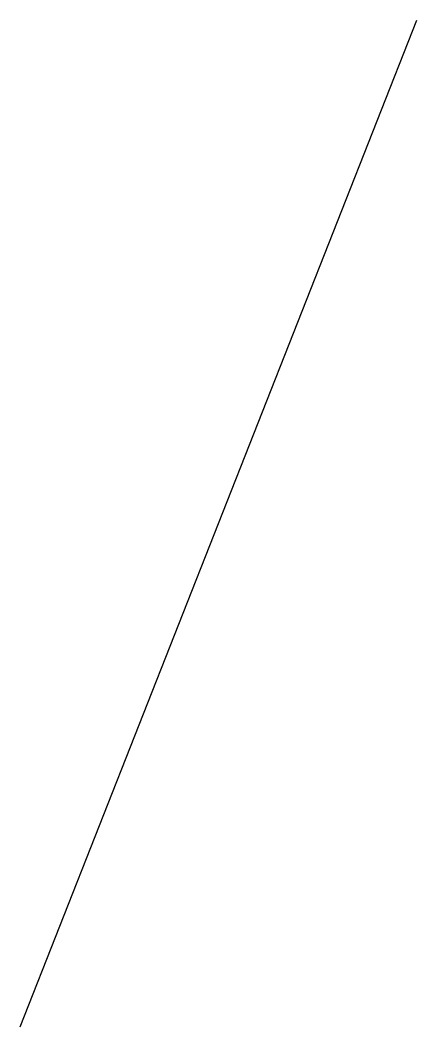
# Model space of a CAD drawing. Header units: inches. Extents: x 11.77 to 15.22, y 8.72 to 17.47.
import ezdxf

# ---------------------------------------------------------------- set-up
doc = ezdxf.new("R2010")
doc.units = ezdxf.units.IN
doc.header["$MEASUREMENT"] = 0

msp = doc.modelspace()

# ---------------------------------------------------------------- linework, layer by layer
msp.add_line((11.7704, 8.7183), (15.2206, 17.4674))

doc.saveas('drawing.dxf')
